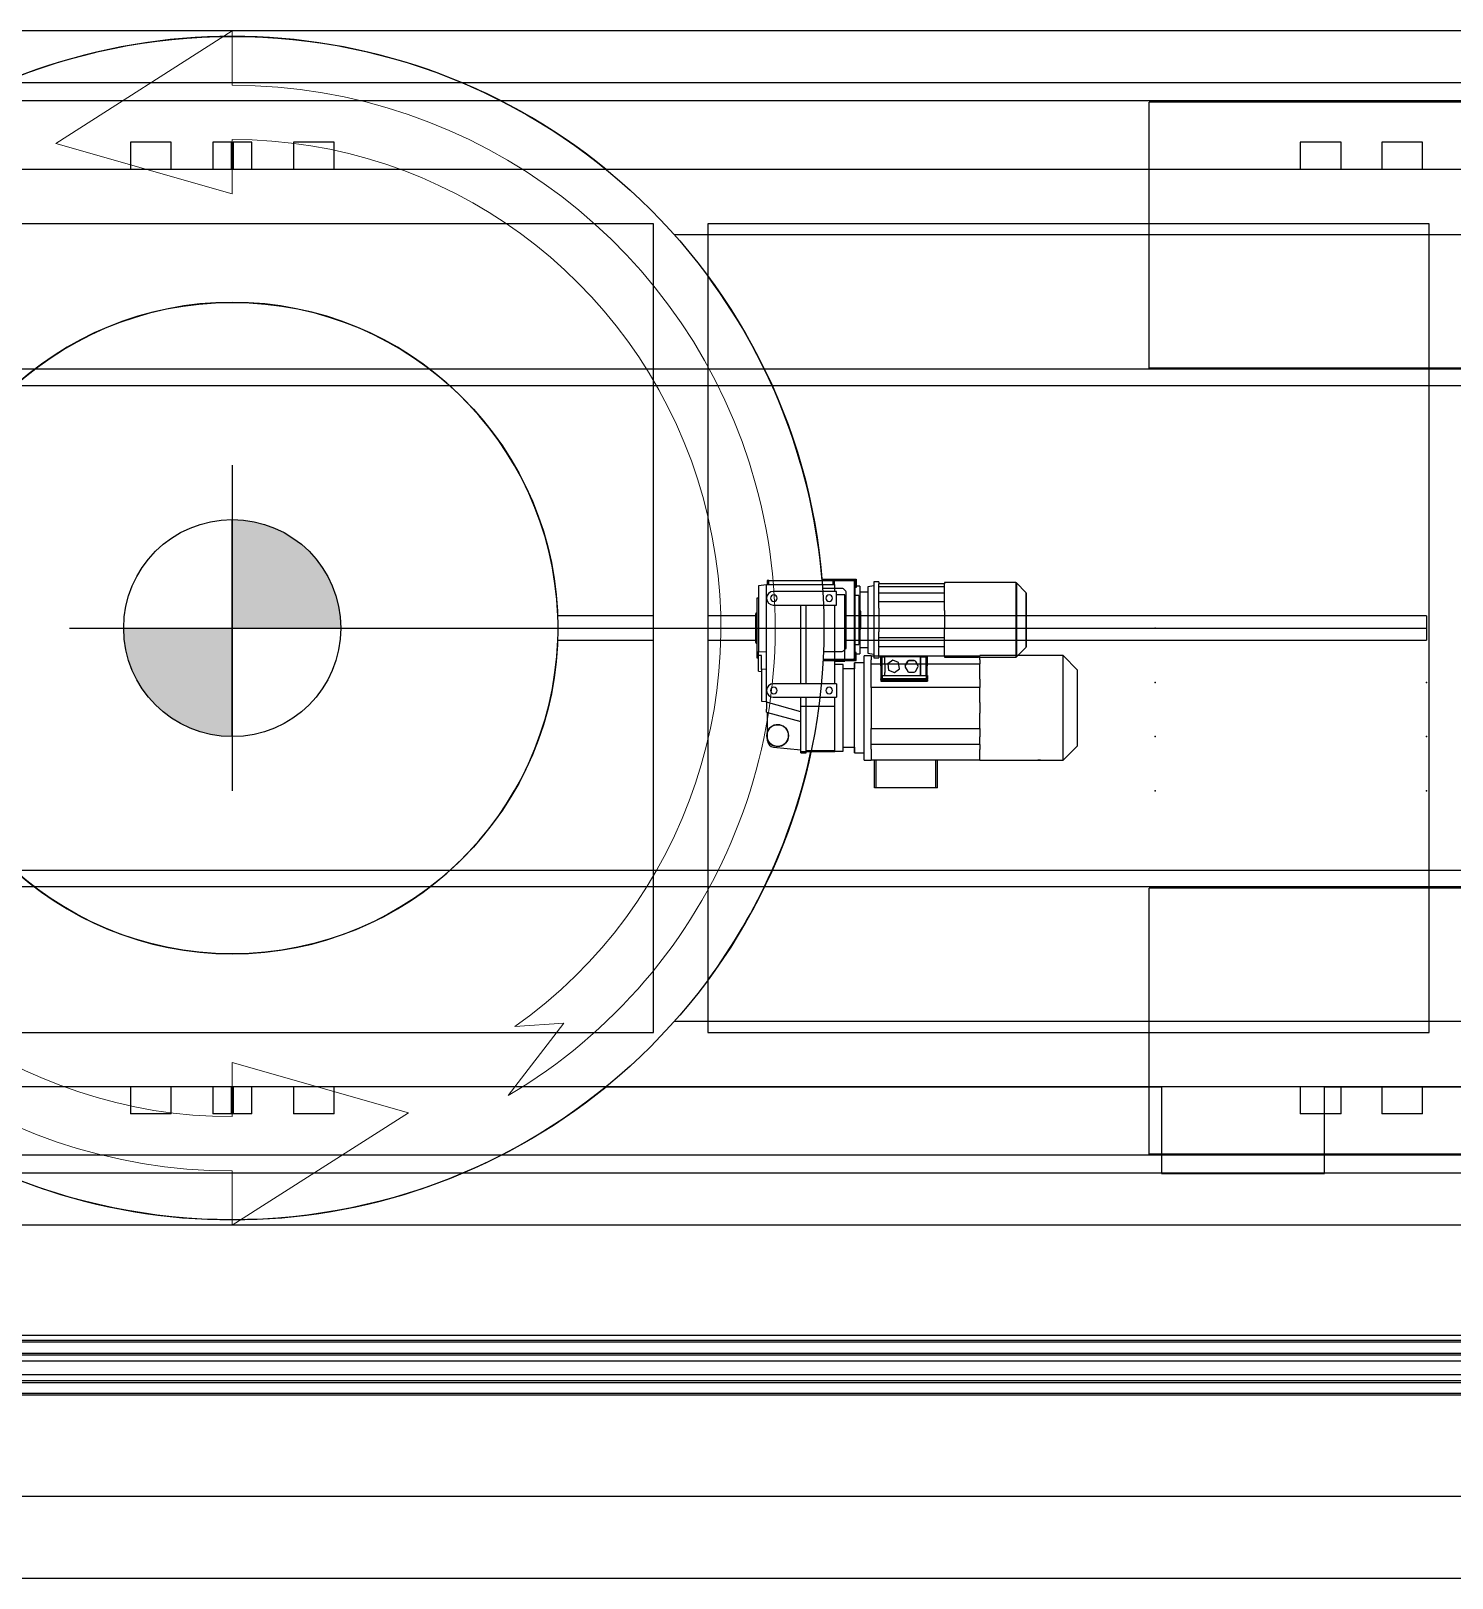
# Model space of a CAD drawing. Header units: millimetres. Extents: x 1221 to 4692, y 1119 to 4782.
# Drawn here: x 4272.2 to 4534, y 4005.7 to 4290.7 of the extents above; entities that cross this region are included whole.
import ezdxf

# ---------------------------------------------------------------- set-up
doc = ezdxf.new("R2010")
doc.units = ezdxf.units.MM
doc.set_wipeout_variables(frame=1)
doc.linetypes.add('PHANTOM', pattern=[12.7, 6.35, -1.27, 1.27, -1.27, 1.27, -1.27])
doc.layers.add('PK24E', color=7, linetype='Continuous')
doc.layers.add('PKE24E-HIDDEN', color=7, linetype='Continuous')
for name, color, linetype, true_color in [('PK24E-COMP-PALLET', 132, 'Continuous', 0x00b7c8), ('PK24E-HELPER', 253, 'PHANTOM', 0xa1a1a1), ('PK24E-SYS-LIFT', 31, 'Continuous', 0xffcc5a), ('PK24E-SYS-SHELF', 31, 'Continuous', 0xffcc5a)]:
    doc.layers.add(name, color=color, linetype=linetype, true_color=true_color)
doc.layers.add('PK24E-TTARROW', color=20, linetype='Continuous', lineweight=20, true_color=0xf54b32)

# ---------------------------------------------------------------- blocks, each defined once
blk = doc.blocks.new('ELIFTTT-CHASIS--TOP-COMP-PKE24')
at = {"layer": 'PK24E-HELPER'}
blk.add_point((0, -167.5), dxfattribs=at)
at = {"layer": 'PK24E-SYS-LIFT'}
for p, q in [((249.75, 84.5), (68.85, 84.5)), ((81.39, 72.5), (249.75, 72.5)), ((108.63, 9), (114.95, 9)), ((114.75, 8.8), (108.64, 8.8)), ((114.4, 8.7), (108.65, 8.7)), ((114.75, -5.8), (114.75, 8.8)), ((114.95, 9), (114.95, 8)), ((112.38, 7.3), (108.76, 7.3)), ((113.01, 6.79), (112.59, 7.21)), ((113.1, -3.58), (113.1, 6.58)), ((114.6, -5.5), (114.6, 8.5)), ((114.95, 8), (114.75, 8)), ((114.95, 7.5), (114.75, 7.5)), ((115.45, 6), (114.75, 6)), ((114.95, 8), (114.95, 7.5)), ((115.6, 7.75), (114.95, 7.75)), ((115.45, 6), (115.45, -3)), ((115.6, 7.75), (115.6, 3.3)), ((117.1, 6.6), (115.6, 6.6)), ((118.2, 7.8), (117.1, 7.61)), ((117.1, 7.61), (117.1, -4.61)), ((119.1, 8.5), (118.2, 8.5)), ((118.2, 8.5), (118.2, -5.5)), ((119.1, 8.5), (119.1, 8.15)), ((119.1, 7.64), (119.1, 8.15)), ((131.2, 8.15), (119.1, 8.15)), ((119.1, 7.64), (119.1, 7.62)), ((119.1, 6.42), (119.1, 7.62)), ((131.2, 7.62), (119.1, 7.62)), ((119.1, 4.82), (119.1, 6.42)), ((131.2, 6.42), (119.1, 6.42)), ((144.33, 8.37), (131.2, 8.37)), ((131.2, 8.37), (131.2, 8.15)), ((131.2, 7.62), (131.2, 8.15)), ((131.2, 6.42), (131.2, 7.62)), ((131.2, 4.82), (131.2, 6.42)), ((144.33, 8.37), (144.33, 6.36)), ((144.33, 6.36), (144.33, -5.37)), ((146.2, 6.58), (144.47, 8.31)), ((144.47, 8.31), (144.47, 6.32)), ((144.47, 6.32), (144.47, -5.31)), ((146.2, 6.58), (146.2, 5.09)), ((146.26, -3.44), (146.26, 6.44)), ((146.26, 6.43), (146.26, -3.43)), ((146.3, -3.35), (146.3, 6.35)), ((115.6, 1.5), (115.6, 3.3)), ((115.8, 3.13), (115.6, 3.13)), ((115.8, -0.13), (115.8, 3.13)), ((119.1, 3.69), (119.1, 4.82)), ((131.2, 4.82), (119.1, 4.82)), ((119.1, 3.69), (119.1, -0.69)), ((131.2, 3.22), (131.2, 4.82)), ((131.2, 3.22), (131.2, -0.22)), ((146.2, 5.09), (146.2, -3.58)), ((115.6, -0.3), (115.6, 1.5)), ((115.6, -0.13), (115.8, -0.13)), ((115.6, -0.3), (115.6, -4.75)), ((119.1, -1.82), (119.1, -0.69)), ((119.1, -1.82), (119.1, -1.82)), ((131.2, -1.82), (119.1, -1.82)), ((119.1, -3.44), (119.1, -1.82)), ((131.2, -1.82), (131.2, -0.22)), ((131.2, -3.44), (131.2, -1.82)), ((108.92, -4.3), (112.38, -4.3)), ((112.59, -4.21), (113.01, -3.79)), ((114.75, -3), (115.45, -3)), ((114.95, -4.5), (114.75, -4.5)), ((114.95, -5), (114.75, -5)), ((114.95, -5), (114.95, -4.5)), ((114.95, -4.75), (115.6, -4.75)), ((114.95, -6), (114.95, -5)), ((115.6, -3.6), (117.1, -3.6)), ((117.1, -4.61), (118.2, -4.8)), ((118.2, -5.5), (119.1, -5.5)), ((119.1, -3.44), (119.1, -3.57)), ((131.2, -3.44), (119.1, -3.44)), ((119.1, -5.15), (119.1, -3.57)), ((119.1, -5.15), (119.1, -5.5)), ((131.2, -5.15), (119.1, -5.15)), ((119.5, -5.3), (119.5, -5.15)), ((119.7, -5.3), (119.5, -5.3)), ((119.53, -8.75), (119.5, -5.3)), ((119.7, -5.3), (119.7, -5.15)), ((119.72, -5.3), (119.7, -5.3)), ((119.72, -5.3), (120.15, -5.3)), ((119.73, -8.75), (119.72, -5.3)), ((126.81, -5.3), (120.15, -5.3)), ((120.15, -5.3), (120.15, -5.3)), ((120.15, -5.3), (120.2, -8.17)), ((120.15, -5.3), (120.2, -8.17)), ((126.76, -8.17), (126.81, -5.3)), ((126.81, -5.3), (126.76, -8.17)), ((126.81, -5.3), (126.81, -5.3)), ((126.81, -5.3), (127.84, -5.3)), ((127.83, -8.75), (127.84, -5.3)), ((127.86, -5.3), (127.84, -5.3)), ((127.86, -5.3), (127.86, -5.15)), ((128.06, -5.3), (127.86, -5.3)), ((128.03, -8.75), (128.06, -5.3)), ((128.06, -5.3), (128.06, -5.15)), ((131.2, -5.15), (131.2, -3.44)), ((131.2, -5.15), (131.2, -5.37)), ((131.2, -5.37), (137.47, -5.37)), ((137.79, -5.37), (144.33, -5.37)), ((144.47, -5.31), (146.2, -3.58)), ((108.83, -6), (114.95, -6)), ((108.85, -5.7), (114.4, -5.7)), ((114.75, -5.8), (108.85, -5.8)), ((120.2, -8.17), (120.2, -8.17)), ((120.2, -8.75), (120.2, -8.17)), ((120.2, -8.75), (120.2, -8.17)), ((120.2, -8.75), (120.2, -8.17)), ((121.68, -5.91), (120.76, -6.61)), ((121.68, -5.91), (120.76, -6.61)), ((120.76, -6.61), (120.76, -6.61)), ((120.76, -6.61), (120.91, -7.75)), ((120.91, -7.75), (121.98, -8.2)), ((121.68, -5.91), (121.68, -5.9)), ((122.75, -6.35), (121.68, -5.91)), ((122.75, -6.35), (121.68, -5.91)), ((121.98, -8.2), (122.9, -7.49)), ((122.9, -7.49), (122.75, -6.35)), ((122.75, -6.35), (122.75, -6.35)), ((122.9, -7.49), (122.75, -6.35)), ((122.9, -7.49), (122.9, -7.49)), ((123.93, -7.05), (123.93, -7.05)), ((123.94, -6.92), (124.42, -6.08)), ((124.42, -6.09), (123.94, -6.92)), ((123.94, -6.92), (123.94, -6.91)), ((123.94, -7.19), (124.42, -8.02)), ((124.42, -6.09), (124.42, -6.08)), ((124.65, -5.95), (125.61, -5.95)), ((124.65, -5.95), (124.65, -5.95)), ((125.61, -5.95), (124.65, -5.95)), ((124.65, -8.15), (125.61, -8.15)), ((125.61, -5.95), (125.61, -5.95)), ((125.84, -6.08), (126.32, -6.92)), ((125.84, -6.09), (125.84, -6.08)), ((126.32, -6.92), (125.84, -6.09)), ((125.84, -8.02), (126.32, -7.19)), ((126.32, -6.92), (126.32, -6.91)), ((126.33, -7.05), (126.33, -7.05)), ((126.76, -8.17), (126.76, -8.17)), ((126.76, -8.17), (126.76, -8.17)), ((126.76, -8.75), (126.76, -8.17)), ((126.76, -8.75), (126.76, -8.17)), ((126.76, -8.17), (126.76, -8.75)), ((119.48, -8.75), (119.49, -9.33)), ((119.71, -8.75), (119.48, -8.75)), ((119.49, -9.5), (119.59, -9.5)), ((119.49, -9.5), (119.5, -9.68)), ((119.5, -9.68), (119.5, -9.75)), ((119.5, -9.68), (128.06, -9.68)), ((119.5, -9.75), (119.5, -9.8)), ((119.5, -9.75), (128.06, -9.75)), ((119.5, -9.8), (128.06, -9.8)), ((119.59, -9.5), (127.97, -9.5)), ((127.97, -9.5), (119.59, -9.5)), ((119.59, -9.5), (119.59, -9.5)), ((119.71, -8.75), (119.71, -9.29)), ((119.71, -8.75), (127.85, -8.75)), ((119.71, -9.29), (127.85, -9.29)), ((127.85, -8.75), (127.85, -9.29)), ((128.08, -8.75), (127.85, -8.75)), ((127.97, -9.5), (128.07, -9.5)), ((127.97, -9.5), (127.97, -9.5)), ((128.07, -9.5), (128.06, -9.68)), ((128.06, -9.68), (128.06, -9.75)), ((128.06, -9.75), (128.06, -9.8)), ((128.08, -8.75), (128.07, -9.33)), ((249.75, -72.5), (81.39, -72.5)), ((68.85, -84.5), (171.2, -84.5)), ((171.2, -84.5), (171.2, -100.5)), ((201.2, -100.5), (201.2, -84.5)), ((201.2, -84.5), (249.75, -84.5)), ((171.2, -100.5), (201.2, -100.5))]:
    blk.add_line(p, q, dxfattribs=at)
at = {"layer": 'PK24E-SYS-LIFT', "flags": 128}
for points in [[(119.49, -9.5), (119.49, -9.42), (119.49, -9.33)], [(128.07, -9.5), (128.07, -9.42), (128.07, -9.33)]]:
    blk.add_lwpolyline(points, dxfattribs=at)
at = {"layer": 'PK24E-SYS-LIFT'}
for radius in [109, 60]:
    blk.add_circle((0, 0), radius, dxfattribs=at)
for centre, radius, start, end in [((114.4, 8.5), 0.2, 0, 90), ((112.38, 7), 0.3, 45, 90), ((112.8, 6.58), 0.3, 0, 45), ((144.33, 8.17), 0.2, 45, 90), ((146.06, 6.44), 0.2, 0, 45), ((146.19, 6.35), 0.11, 0, 50.4877), ((115.4, 3.3), 0.2, 0, 75.5225), ((115.4, -0.3), 0.2, 284.4775, 0), ((112.38, -4), 0.3, 270, 315), ((112.8, -3.58), 0.3, 315, 0), ((114.4, -5.5), 0.2, 270, 0), ((137.63, -12.31), 6.94, 88.6726, 91.3112), ((144.33, -5.17), 0.2, 270, 315), ((146.06, -3.44), 0.2, 315, 0), ((146.19, -3.35), 0.11, 309.5123, 0), ((119.56, -9.5), 0.0322, 1.5298, 3.1054), ((127.94, -9.5), 0.0274, 357.5302, 359.3787)]:
    blk.add_arc(centre, radius, start, end, dxfattribs=at)
for centre, major_axis, ratio, start_param, end_param in [((125.13, -7.05), (1.2, 0), 0.999924, 3.029132, 3.254054), ((125.13, -7.05), (1.2, 0), 0.999924, 1.981934, 2.206856), ((125.13, -7.05), (1.2, 0), 0.999924, 4.076329, 4.301251), ((125.13, -7.05), (1.2, 0), 0.999924, 0.934737, 1.159658), ((125.13, -7.05), (1.2, 0), 0.999924, 5.123527, 5.348449), ((125.13, -7.05), (1.2, 0), 0.999924, 6.170724, 6.395646), ((114.79, 16.33), (18.71, -18.48), 0.975618, 5.661152, 5.669909), ((132.77, 16.33), (18.71, 18.48), 0.975618, 3.754869, 3.763626)]:
    blk.add_ellipse(centre, major_axis=major_axis, ratio=ratio, start_param=start_param, end_param=end_param, dxfattribs=at)
for points, knots in [([(120.2, -8.17), (120.2, -8.17), (120.2, -8.17), (120.2, -8.17), (120.2, -8.17), (120.2, -8.17), (120.2, -8.17)], [0, 0, 0, 0, 0.043511, 0.220779, 0.610768, 1, 1, 1, 1]), ([(119.59, -9.5), (119.59, -9.5), (119.59, -9.5), (119.59, -9.5), (119.59, -9.5)], [0, 0, 0, 0, 0.942376, 1, 1, 1, 1]), ([(127.97, -9.5), (127.97, -9.5), (127.97, -9.5), (127.97, -9.5), (127.97, -9.5)], [0, 0, 0, 0, 0.058671, 1, 1, 1, 1])]:
    blk.add_open_spline(points, degree=3, knots=knots, dxfattribs=at)
blk = doc.blocks.new('ELIFTTT-TT--TOP-COMP-PKE24')
at = {"layer": 'PK24E-SYS-LIFT'}
for p, q in [((-18.75, 89.5), (-18.75, 84.5)), ((-11.25, 89.5), (-18.75, 89.5)), ((-11.25, 84.5), (-11.25, 89.5)), ((-3.6, 89.5), (-3.6, 84.5)), ((-3.6, 89.5), (-3.58, 89.5)), ((-3.58, 89.5), (-3.58, 84.5)), ((-0.17, 89.5), (-3.58, 89.5)), ((-0.17, 84.5), (-0.17, 89.5)), ((-0.17, 89.5), (0.17, 89.5)), ((0.17, 89.5), (0.17, 84.5)), ((3.58, 89.5), (0.17, 89.5)), ((3.58, 84.5), (3.58, 89.5)), ((3.58, 89.5), (3.6, 89.5)), ((3.6, 84.5), (3.6, 89.5)), ((11.25, 89.5), (11.25, 84.5)), ((18.75, 89.5), (11.25, 89.5)), ((18.75, 84.5), (18.75, 89.5)), ((196.75, 89.5), (196.75, 84.5)), ((204.25, 89.5), (196.75, 89.5)), ((204.25, 84.5), (204.25, 89.5)), ((211.75, 89.5), (211.75, 84.5)), ((215.5, 89.5), (211.75, 89.5)), ((219.25, 89.5), (215.5, 89.5)), ((219.25, 84.5), (219.25, 89.5)), ((230.5, 84.5), (-230.5, 84.5)), ((77.6, 74.5), (-77.6, 74.5)), ((77.6, -74.5), (77.6, 74.5)), ((220.5, 74.5), (87.6, 74.5)), ((87.6, 74.5), (87.6, -74.5)), ((220.5, -74.5), (220.5, 74.5)), ((98.52, 8.79), (98.52, 8.05)), ((98.82, 8.79), (98.52, 8.79)), ((98.82, 8.05), (98.82, 8.79)), ((98.82, 8.79), (110.62, 8.79)), ((110.62, 8.79), (110.62, 8.05)), ((110.92, 8.79), (110.62, 8.79)), ((110.92, 8.05), (110.92, 8.79)), ((98.42, 7.96), (96.92, 7.8)), ((96.92, 7.8), (96.92, 7.7)), ((96.92, 7.7), (96.92, 7.29)), ((96.92, 7.29), (96.92, 6.04)), ((96.92, 6.04), (96.92, 4.93)), ((98.42, 5.5), (98.42, 8.05)), ((98.42, 8.05), (111.02, 8.05)), ((111.32, 6.75), (99.67, 6.75)), ((111.02, 6.75), (111.02, 8.05)), ((111.32, 4.25), (111.32, 6.75)), ((112.82, 6.1), (111.32, 6.1)), ((112.82, 0), (112.82, 6.1)), ((96.92, 5.5), (96.62, 5.5)), ((96.62, 5.5), (96.62, 0)), ((96.92, 4.93), (96.92, 2.77)), ((98.42, -11.5), (98.42, 5.5)), ((99.67, 4.25), (111.32, 4.25)), ((104.72, -10.25), (104.72, 4.25)), ((105.72, -10.25), (105.72, 4.25)), ((111.02, -10.25), (111.02, 4.25)), ((77.6, 2.25), (59.96, 2.25)), ((96.42, 2.25), (87.6, 2.25)), ((96.62, 2.75), (96.52, 2.75)), ((96.52, 2.75), (96.52, -2.75)), ((96.62, 0), (96.62, -5.5)), ((96.92, 2.77), (96.92, 1.25)), ((96.92, 1.25), (96.92, 0)), ((96.92, 0), (96.92, -1.25)), ((112.92, 2.75), (112.82, 2.75)), ((112.82, -6.1), (112.82, 0)), ((112.92, -2.75), (112.92, 2.75)), ((220, 2.25), (113.02, 2.25)), ((220, 2.25), (220, -2.25)), ((59.96, -2.25), (77.6, -2.25)), ((87.6, -2.25), (96.42, -2.25)), ((96.52, -2.75), (96.62, -2.75)), ((96.92, -1.25), (96.92, -2.77)), ((96.92, -2.77), (96.92, -4.29)), ((112.82, -2.75), (112.92, -2.75)), ((113.02, -2.25), (220, -2.25)), ((96.62, -5.5), (96.92, -5.5)), ((96.92, -4.29), (98.42, -4.37)), ((96.92, -5.04), (96.92, -4.29)), ((96.92, -7.96), (96.92, -5.04)), ((97.52, -5.07), (96.92, -5.04)), ((97.52, -5.93), (97.52, -5.07)), ((117.72, -5.1), (116.42, -5.1)), ((116.42, -24.3), (116.42, -5.1)), ((117.72, -5.1), (137.72, -5.1)), ((117.72, -5.1), (117.72, -5.87)), ((153.04, -5.05), (137.72, -5.05)), ((137.72, -5.05), (137.72, -5.1)), ((137.72, -5.82), (137.72, -5.1)), ((155.72, -7.73), (153.04, -5.05)), ((153.04, -24.35), (153.04, -5.05)), ((96.92, -7.96), (97.52, -8.02)), ((97.52, -7.65), (97.52, -5.93)), ((98.42, -7.59), (97.52, -7.65)), ((111.02, -6.1), (112.82, -6.1)), ((112.52, -6.7), (111.02, -6.7)), ((112.52, -22.7), (112.52, -6.7)), ((114.62, -7.49), (112.52, -7.49)), ((116.42, -6.41), (114.62, -6.41)), ((114.62, -6.41), (114.62, -7.49)), ((114.62, -22.99), (114.62, -6.41)), ((114.62, -14.7), (114.62, -7.49)), ((117.72, -6.6), (117.72, -5.87)), ((117.72, -6.6), (137.72, -6.6)), ((117.72, -9.47), (117.72, -6.6)), ((137.72, -5.82), (137.72, -6.6)), ((137.72, -9.38), (137.72, -6.6)), ((155.72, -21.67), (155.72, -7.73)), ((111.32, -10.25), (99.67, -10.25)), ((111.32, -10.25), (111.32, -12.75)), ((117.72, -10.92), (117.72, -9.47)), ((137.72, -10.92), (117.72, -10.92)), ((117.72, -10.92), (117.72, -14.7)), ((137.72, -9.38), (137.72, -10.92)), ((137.72, -13.72), (137.72, -10.92)), ((97.52, -13.45), (98.42, -13.54)), ((98.42, -13.65), (98.42, -11.5)), ((98.42, -13.65), (98.42, -14.92)), ((104.72, -15.45), (98.42, -13.65)), ((99.67, -12.75), (111.32, -12.75)), ((104.72, -14.4), (104.72, -12.75)), ((105.72, -14.4), (105.72, -12.75)), ((111.02, -14.4), (111.02, -12.75)), ((137.72, -13.72), (137.72, -15.68)), ((98.42, -15.5), (98.42, -14.92)), ((98.42, -15.5), (98.62, -15.55)), ((98.62, -15.55), (104.72, -17.18)), ((98.62, -19.04), (98.62, -15.55)), ((104.72, -14.4), (105.72, -14.4)), ((104.72, -22.75), (104.72, -14.4)), ((105.72, -22.75), (105.72, -14.4)), ((105.72, -14.4), (111.02, -14.4)), ((111.02, -22.55), (111.02, -14.4)), ((114.62, -21.91), (114.62, -14.7)), ((117.72, -14.7), (117.72, -18.48)), ((137.72, -18.48), (137.72, -15.68)), ((98.62, -20.56), (98.62, -19.04)), ((117.72, -18.48), (137.72, -18.48)), ((117.72, -19.93), (117.72, -18.48)), ((117.72, -21.45), (117.72, -19.93)), ((137.72, -18.48), (137.72, -20.02)), ((98.62, -20.77), (98.62, -20.56)), ((99.72, -21.96), (104.72, -22.4)), ((104.72, -22.95), (104.72, -22.75)), ((104.72, -22.75), (105.72, -22.75)), ((105.72, -22.55), (111.02, -22.55)), ((105.72, -22.75), (111.02, -22.75)), ((105.72, -22.95), (105.72, -22.75)), ((111.02, -22.75), (111.02, -22.55)), ((111.02, -22.7), (112.52, -22.7)), ((112.52, -21.91), (114.62, -21.91)), ((114.62, -21.91), (114.62, -22.99)), ((117.72, -22.3), (117.72, -21.45)), ((137.72, -21.45), (117.72, -21.45)), ((117.72, -22.3), (117.72, -24.3)), ((137.72, -21.45), (137.72, -20.02)), ((137.72, -21.45), (137.72, -22.37)), ((137.72, -24.3), (137.72, -22.37)), ((153.04, -24.35), (155.72, -21.67)), ((104.72, -22.95), (105.72, -22.95)), ((114.62, -22.99), (116.42, -22.99)), ((116.42, -24.3), (117.72, -24.3)), ((137.72, -24.3), (117.72, -24.3)), ((118.31, -29.45), (118.31, -24.3)), ((118.61, -29.45), (118.61, -24.3)), ((129.61, -29.45), (129.61, -24.3)), ((129.91, -29.45), (129.91, -24.3)), ((137.72, -24.3), (137.72, -24.35)), ((137.72, -24.35), (148.38, -24.35)), ((148.87, -24.35), (148.38, -24.35)), ((148.87, -24.35), (153.04, -24.35)), ((118.61, -29.45), (118.31, -29.45)), ((129.61, -29.45), (118.61, -29.45)), ((129.91, -29.45), (129.61, -29.45)), ((-77.6, -74.5), (77.6, -74.5)), ((87.6, -74.5), (220.5, -74.5)), ((230.5, -84.5), (-230.5, -84.5)), ((-18.75, -84.5), (-18.75, -89.5)), ((-11.25, -89.5), (-11.25, -84.5)), ((-3.6, -84.5), (-3.6, -89.5)), ((-3.58, -84.5), (-3.58, -89.5)), ((-0.17, -89.5), (-0.17, -84.5)), ((0.17, -84.5), (0.17, -89.5)), ((3.58, -89.5), (3.58, -84.5)), ((3.6, -89.5), (3.6, -84.5)), ((11.25, -84.5), (11.25, -89.5)), ((18.75, -89.5), (18.75, -84.5)), ((196.75, -84.5), (196.75, -89.5)), ((204.25, -89.5), (204.25, -84.5)), ((211.75, -84.5), (211.75, -89.5)), ((219.25, -89.5), (219.25, -84.5)), ((-11.25, -89.5), (-18.75, -89.5)), ((-3.58, -89.5), (-3.6, -89.5)), ((-0.17, -89.5), (-3.58, -89.5)), ((0.17, -89.5), (-0.17, -89.5)), ((3.58, -89.5), (0.17, -89.5)), ((3.6, -89.5), (3.58, -89.5)), ((18.75, -89.5), (11.25, -89.5)), ((204.25, -89.5), (196.75, -89.5)), ((215.5, -89.5), (211.75, -89.5)), ((219.25, -89.5), (215.5, -89.5))]:
    blk.add_line(p, q, dxfattribs=at)
blk.add_circle((100.47, -19.8), 2, dxfattribs=at)
for centre, radius, start, end in [((0, 0), 109, 50.8258, 129.1742), ((0, 0), 109, 4.6242, 36.518), ((0, 0), 60, 2.1491, 177.8509), ((99.67, 5.5), 1.25, 90, 180), ((99.77, 5.5), 0.6, 0, 180), ((109.97, 5.5), 0.6, 0, 180), ((99.67, 5.5), 1.25, 180, 270), ((99.77, 5.5), 0.6, 180, 0), ((109.97, 5.5), 0.6, 180, 0), ((96.52, 2.65), 0.1, 90, 180), ((112.92, 2.65), 0.1, 0, 90), ((0, 0), 60, 182.1491, 270), ((0, 0), 60, 270, 357.8509), ((96.52, -2.65), 0.1, 180, 270), ((112.92, -2.65), 0.1, 270, 0), ((99.67, -11.5), 1.25, 90, 180), ((99.77, -11.5), 0.6, 0, 180), ((109.97, -11.5), 0.6, 0, 180), ((99.67, -11.5), 1.25, 180, 270), ((99.77, -11.5), 0.6, 180, 0), ((109.97, -11.5), 0.6, 180, 0), ((100.47, -19.8), 2, 157.6684, 202.3316), ((100.47, -19.8), 2, 202.3316, 157.6684), ((0, 0), 109, 323.482, 347.9529), ((99.82, -20.77), 1.2, 180, 265), ((0, 0), 109, 230.8258, 309.1742)]:
    blk.add_arc(centre, radius, start, end, dxfattribs=at)
for points, knots in [([(96.42, 0), (96.42, 0.17), (96.42, 0.52), (96.42, 1.02), (96.42, 1.48), (96.42, 1.89), (96.42, 2.22), (96.42, 2.46), (96.42, 2.62), (96.42, 2.64), (96.42, 2.65)], [0, 0, 0, 0, 0.125, 0.25, 0.375, 0.5, 0.625, 0.75, 0.875, 1, 1, 1, 1]), ([(113.02, -2.65), (113.02, -2.64), (113.02, -2.62), (113.02, -2.46), (113.02, -2.22), (113.02, -1.89), (113.02, -1.48), (113.02, -1.02), (113.02, -0.52), (113.02, 0), (113.02, 0.52), (113.02, 1.02), (113.02, 1.48), (113.02, 1.89), (113.02, 2.22), (113.02, 2.46), (113.02, 2.62), (113.02, 2.64), (113.02, 2.65)], [0, 0, 0, 0, 0.0625, 0.125, 0.1875, 0.25, 0.3125, 0.375, 0.4375, 0.5, 0.5625, 0.625, 0.6875, 0.75, 0.8125, 0.875, 0.9375, 1, 1, 1, 1]), ([(96.42, -2.65), (96.42, -2.64), (96.42, -2.62), (96.42, -2.46), (96.42, -2.22), (96.42, -1.89), (96.42, -1.48), (96.42, -1.02), (96.42, -0.52), (96.42, -0.17), (96.42, 0)], [0, 0, 0, 0, 0.125, 0.25, 0.375, 0.5, 0.625, 0.75, 0.875, 1, 1, 1, 1]), ([(97.52, -7.65), (97.52, -7.81), (97.52, -8.13), (97.52, -8.66), (97.52, -9.21), (97.52, -9.6), (97.52, -9.79)], [0, 0, 0, 0, 0.25, 0.5, 0.75, 1, 1, 1, 1]), ([(97.52, -9.79), (97.52, -9.96), (97.52, -10.31), (97.52, -10.82), (97.52, -11.3), (97.52, -11.76), (97.52, -12.18), (97.52, -12.55), (97.52, -12.87), (97.52, -13.12), (97.52, -13.31), (97.52, -13.41), (97.52, -13.46), (97.52, -13.45), (97.52, -13.45)], [0, 0, 0, 0, 0.09042, 0.180841, 0.271261, 0.361682, 0.452102, 0.542523, 0.632943, 0.723363, 0.813784, 0.904205, 0.994625, 1, 1, 1, 1]), ([(148.38, -24.35), (148.39, -24.35), (148.39, -24.35), (148.43, -24.35), (148.49, -24.35), (148.57, -24.35), (148.65, -24.35), (148.73, -24.35), (148.8, -24.35), (148.85, -24.35), (148.86, -24.35), (148.87, -24.35), (148.87, -24.35)], [0, 0, 0, 0, 0.106795, 0.213596, 0.320503, 0.427754, 0.535474, 0.643625, 0.75192, 0.859858, 0.967037, 1, 1, 1, 1])]:
    blk.add_open_spline(points, degree=3, knots=knots, dxfattribs=at)
blk = doc.blocks.new('*U31')
at = {"layer": 'PK24E-COMP-PALLET'}
for p, q in [((262.27, 110), (-262.27, 110)), ((249.45, 100.42), (-249.45, 100.42)), ((249.45, 97.11), (-249.45, 97.11)), ((168.92, 47.89), (168.92, 96.89)), ((249.45, 96.89), (168.92, 96.89)), ((249.45, 47.67), (-249.45, 47.67)), ((249.45, 47.89), (168.92, 47.89)), ((249.45, 44.65), (-249.45, 44.65)), ((249.45, -44.65), (-249.45, -44.65)), ((249.45, -47.67), (-249.45, -47.67)), ((168.92, -96.89), (168.92, -47.89)), ((249.45, -47.89), (168.92, -47.89)), ((249.45, -96.89), (168.92, -96.89)), ((249.45, -97.11), (-249.45, -97.11)), ((249.45, -100.42), (-249.45, -100.42)), ((262.27, -110), (-262.27, -110))]:
    blk.add_line(p, q, dxfattribs=at)
at = {"layer": 'PK24E-HELPER'}
blk.add_point((0, 0), dxfattribs=at)
blk = doc.blocks.new('TTARROW---TOP-DECOR-PK24')
at = {"layer": 'PK24E-TTARROW'}
for points in [[(0, 90), (0, 80), (-32.49, 89.27), (0, 110), (0, 100, -0.763437), (50.85, -86.11), (61.06, -72.77), (52.06, -73.42, 0.73095)], [(0, -90), (0, -80), (32.49, -89.27), (0, -110), (0, -100, -0.763437), (-50.85, 86.11), (-61.06, 72.77), (-52.06, 73.42, 0.73095)]]:
    blk.add_lwpolyline(points, format="xyb", close=True, dxfattribs=at)
blk = doc.blocks.new('ELIFT-DU--TOP-COMP-PKE24')
at = {"layer": 'PK24E-HELPER'}
blk.add_point((0, 0), dxfattribs=at)
at = {"layer": 'PK24E-SYS-LIFT', "linetype": 'Continuous', "lineweight": 25}
for p, q in [((-245.37, -130.25), (266.63, -130.25)), ((-270.56, -133.55), (294.94, -133.55)), ((-270.56, -133.88), (294.94, -133.88)), ((279.63, -131.25), (-258.37, -131.25)), ((279.63, -131.55), (-258.37, -131.55)), ((-270.56, -134.98), (294.94, -134.98)), ((-270.56, -137.52), (294.94, -137.52)), ((-270.56, -138.62), (294.94, -138.62)), ((-270.56, -138.95), (294.94, -138.95)), ((-258.37, -140.95), (279.63, -140.95)), ((-258.37, -141.25), (279.63, -141.25))]:
    blk.add_line(p, q, dxfattribs=at)
blk.add_wipeout([(-285.75, -175), (-285.75, -160), (307, -160), (307, -175)])
for p, q in [((307, -160), (-285.75, -160)), ((-285.75, -175), (307, -175))]:
    blk.add_line(p, q, dxfattribs=at)
blk = doc.blocks.new('ELIFTTT--WDU-TOP-SYS-PKE24')
for name in ['ELIFTTT-CHASIS--TOP-COMP-PKE24', 'ELIFTTT-TT--TOP-COMP-PKE24', 'TTARROW---TOP-DECOR-PK24']:
    blk.add_blockref(name, (0, 0))
at = {"layer": 'PK24E-SYS-SHELF'}
blk.add_blockref('*U31', (0, 0), dxfattribs=at)
blk.add_blockref('ELIFT-DU--TOP-COMP-PKE24', (0, 0))
blk = doc.blocks.new('*U65')
at = {"layer": 'PK24E-HELPER'}
blk.add_point((0, -230), dxfattribs=at)
blk = doc.blocks.new('*U49')
at = {"layer": 'PK24E-HELPER'}
blk.add_point((0, -230), dxfattribs=at)
blk = doc.blocks.new('*U56')
for p in [(0, 0), (50, 0), (0, -10), (0, -10), (50, -10), (50, -10), (0, -20), (0, -20), (50, -20), (50, -20), (0, -30), (50, -30)]:
    blk.add_point(p)
blk = doc.blocks.new('LAYOUT----DATA-PK24')
at = {"layer": 'PK24E'}
h = blk.add_hatch(color=4, dxfattribs=at)
h.dxf.hatch_style = 1
h.paths.add_polyline_path([(-20, 0, 0.414214), (0, -20), (0, 0)])
h.paths.add_polyline_path([(0, 0), (20, 0, 0.414214), (0, 20)])
at = {"layer": 'PK24E', "color": 4}
for p, q in [((0, 30), (0, -30)), ((0, -20), (0, 20)), ((-30, 0), (220, 0))]:
    blk.add_line(p, q, dxfattribs=at)
blk.add_circle((0, 0), 20, dxfattribs=at)
at = {"layer": 'PKE24E-HIDDEN'}
blk.add_blockref('*U56', (170, 0), dxfattribs=at)

msp = doc.modelspace()

# ---------------------------------------------------------------- block references
at = {"color": 1}
msp.add_blockref('ELIFTTT--WDU-TOP-SYS-PKE24', (4309.31, 4180.7), dxfattribs=at)

# ---------------------------------------------------------------- next in the draw order: block references
for name, p in [('*U65', (4309.31, 4410.7)), ('LAYOUT----DATA-PK24', (4309.31, 4180.7))]:
    msp.add_blockref(name, p, dxfattribs=at)
at = {"color": 1, "xscale": -1, "rotation": 180}
msp.add_blockref('*U49', (4309.31, 3950.7), dxfattribs=at)

doc.saveas('drawing.dxf')
